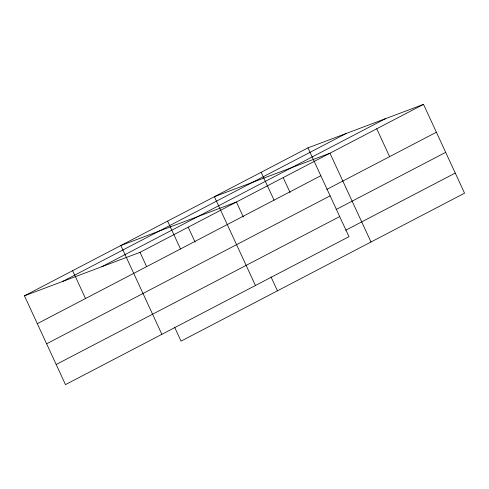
<?xml version="1.0" encoding="UTF-8"?>
<svg xmlns="http://www.w3.org/2000/svg" width="489" height="489" viewBox="0 0 489 489"><rect width="100%" height="100%" fill="white"/><g stroke="black" fill="none" stroke-linecap="round" stroke-linejoin="round"><path stroke-width="0.73" d="M307.954 147.867L348.987 236.67L65.483 384.629L24.45 295.827L307.954 147.867L423.517 104.371L464.55 193.173L181.046 341.133L174.634 327.257M62.586 281.475L346.09 133.515M101.877 266.682L385.381 118.729M24.45 295.827L140.013 252.33L423.517 104.371M37.323 323.681L320.827 175.722M326.793 189.42L436.39 132.226M46.614 343.791L330.118 195.838M336.09 209.536L445.681 152.336M56.186 364.513L339.69 216.56M345.662 230.258L455.259 173.063M376.738 128.784L389.611 156.639M370.992 242L329.965 153.198L214.396 196.694L255.429 285.497M283.186 177.611L290.087 192.556M261.175 172.281L274.048 200.135M243.314 216.969L236.407 202.024L120.844 245.521L161.871 334.323M271.028 276.951L277.434 290.827M188.21 227.177L195.117 242.122M167.617 221.107L180.49 248.962M140.013 252.33L146.608 266.597M72.647 270.674L85.514 298.528"/></g></svg>
